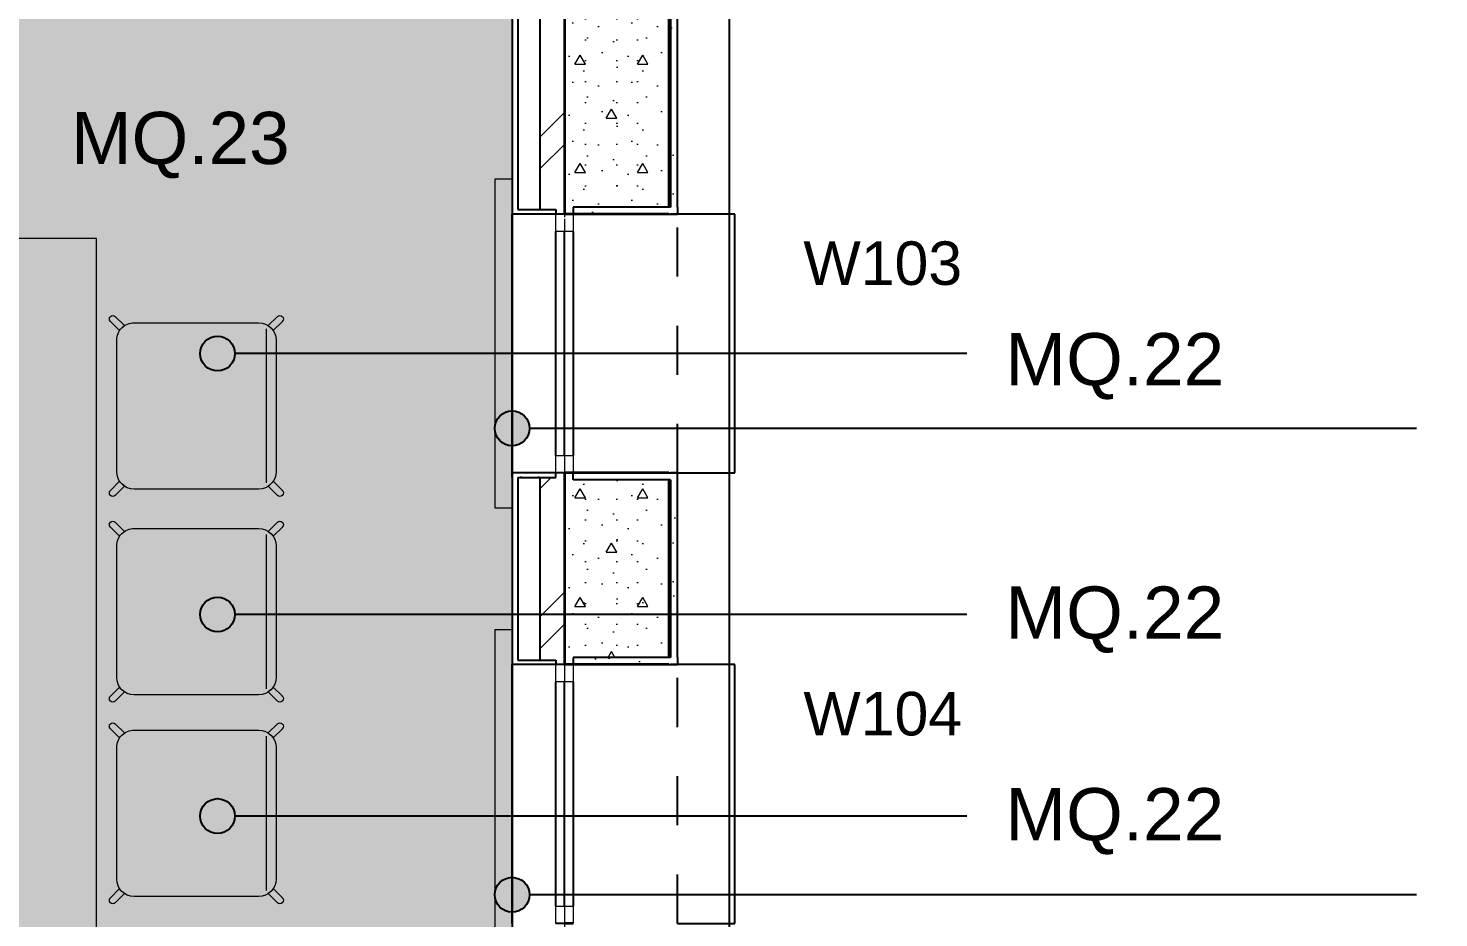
# Model space of a CAD drawing. Header units: millimetres. Extents: x -14278 to 101222, y -22378 to 34603.
# Drawn here: x 26509 to 30563, y 2847 to 5403 of the extents above; entities that cross this region are included whole.
import ezdxf
from ezdxf.enums import TextEntityAlignment as Align

# ---------------------------------------------------------------- set-up
doc = ezdxf.new("R2010")
doc.units = ezdxf.units.MM
doc.header["$MEASUREMENT"] = 0
for name, pattern in [('Dashed', [282.222223, 141.111112, -141.111112]), ('Dot & Dashed', [335.138881, 176.388884, -88.194442, 0, -70.555556]), ('Hidden Line', [195.611112, 141.111112, -54.5]), ('Wipeout_Contour', [1000, 0, -1000])]:
    doc.linetypes.add(name, pattern=pattern)
for name, color, linetype in [('A-Zz_20_10_90-T_TextFFEInternal', 7, 'Continuous'), ('A-Zz_20_10_90-T_TextWindow', 7, 'Continuous'), ('NewA-Ee_25_10-M_WallsExternal', 7, 'Continuous'), ('NewA-Ee_30_40-M_Floors', 7, 'Continuous'), ('NewA-Ee_30_60-M_Pavements', 7, 'Continuous'), ('NewA-Ee_40_20-M_GeneralFFAndEInternalFixed', 7, 'Continuous'), ('NewA-Ee_40_20-M_GeneralFFAndEInternalMovable', 7, 'Continuous'), ('NewA-SL-M_SpacesExternal', 7, 'Continuous'), ('NewA-SL-M_SpacesInternal', 7, 'Continuous'), ('NewA-Ss_30_25-M_CeilingAndSoffitSystems', 7, 'Continuous'), ('NewA-Zz_20_10_90-T_TextFFEInternal', 7, 'Continuous'), ('NewA-Zz_35_40_80-M_GridStructural', 7, 'Continuous'), ('NewA-Zz_50_10_70-P_BoundarySiteRed', 7, 'Continuous'), ('NewA-Zz_50_90_00-M_GrossInternal', 7, 'Continuous')]:
    doc.layers.add(name, color=color, linetype=linetype)
doc.styles.add('GENERATED_STYLE_1', font='')
doc.styles.get('GENERATED_STYLE_1').set_extended_font_data('Arial')
pattern_1 = [(0, (0, 0), (0, 86.60254), [0, -50]), (0, (25, 43.3), (0, 86.60254), [0, -50])]
pattern_2 = [(45, (0, 0), (-229.8097, 229.8097), []), (45, (-45.96, 45.96), (-229.8097, 229.8097), [])]
pattern_3 = [(0, (0, 0), (0, 311.769), [30, -150]), (0, (90, 155.9), (0, 311.769), [30, -150]), (60, (0, 0), (-270, 155.8846), [30, -150]), (60, (180, 0), (-270, 155.8846), [30, -150]), (120, (30, 0), (270, 155.8846), [30, -150]), (120, (210, 0), (270, 155.8846), [30, -150]), (0, (0, 30), (0, 60), [0, -60, 0, -90]), (45, (30, 30), (-42.42641, 42.42641), [0, -45, 0, -75])]
pattern_4 = [(45, (0, 175), (-55.68466, 55.68466), [0, -52.5, 0, -78.75]), (110, (175, 175), (74.0008, 26.93409), [0, -38.5, 0, -66.5])]

# ---------------------------------------------------------------- blocks, each defined once
blk = doc.blocks.new('Beam_1_1', base_point=(28050, 0))
at = {"layer": 'NewA-Ee_25_10-M_WallsExternal', "color": 6, "linetype": 'Hidden Line', "lineweight": 13}
blk.add_line((28050, 6225.1), (28050, 0), dxfattribs=at)
blk = doc.blocks.new('RECREATION_DINING ROOM_118_18_1', base_point=(18506.4, 5622.1))
at = {"layer": 'NewA-SL-M_SpacesInternal', "color": 253, "linetype": 'Continuous', "lineweight": 13}
blk.add_line((27899.7, 150.3), (27899.7, 6550.3), dxfattribs=at)
at = {"layer": 'NewA-SL-M_SpacesInternal', "color": 5, "lineweight": 70, "style": 'GENERATED_STYLE_1'}
for tag, height, p in [('ROOM_NAME', 200, (18317.3, 5349.3)), ('ROOM_NUMBER', 150, (18317.3, 5046.4)), ('adj_text', 150, (18317.3, 4810.7))]:
    blk.add_attdef(tag, text='', height=height, dxfattribs=at).set_placement(p, align=Align.TOP_CENTER)
blk = doc.blocks.new('BUILDING SITE_Site_28_1', base_point=(-3334.4, -767))
at = {"layer": 'NewA-SL-M_SpacesExternal', "color": 253, "linetype": 'Continuous', "lineweight": 13}
blk.add_line((28524.7, 6075.3), (28524.7, -6942.3), dxfattribs=at)
at = {"layer": 'NewA-SL-M_SpacesExternal', "color": 5, "lineweight": 70, "style": 'GENERATED_STYLE_1'}
for tag, height, p in [('ROOM_NAME', 200, (-3334.4, -459.1)), ('ROOM_NUMBER', 150, (-3334.4, -762)), ('adj_text', 150, (-3334.4, -997.7))]:
    blk.add_attdef(tag, text='', height=height, dxfattribs=at).set_placement(p, align=Align.TOP_CENTER)
blk = doc.blocks.new('Mesh_1_1', base_point=(14339.9, 34603))
at = {"layer": 'NewA-Ee_30_60-M_Pavements', "color": 254, "linetype": 'Continuous', "lineweight": 13, "flags": 128}
blk.add_lwpolyline([(14339.9, 34603, -0.414214), (42830.6, 6112.3, -0.414214), (14339.9, -22378.4, -0.414214), (-14150.7, 6112.3, -0.414214)], format="xyb", close=True, dxfattribs=at)
blk.add_lwpolyline([(-474.7, 15724.7), (35324.7, 15724.7), (35324.7, 6075.3), (28524.7, 6075.3), (28524.7, -474.7), (7900.2, -474.7), (7900.2, 2666.8), (6124.7, 2666.8), (6124.7, 1525.3), (1425.3, 1525.3), (1425.3, 6075.3), (-474.7, 6075.3)], close=True, dxfattribs=at)
blk = doc.blocks.new('Slab_4_1', base_point=(11328, 15324.9))
at = {"layer": 'NewA-Ee_30_40-M_Floors', "linetype": 'Continuous', "lineweight": 13}
blk.add_hatch(color=254, dxfattribs=at).paths.add_polyline_path([(11328, 15324.9), (11328, 15099.7), (150.3, 15099.7), (150.3, 9350.5), (-124.9, 9350.5), (-124.9, 8300.5), (150.3, 8300.5), (150.3, 6700.3), (2050.3, 6700.3), (2050.3, 2150.3), (5499.7, 2150.3), (5499.7, 3091.8), (6214.3, 3091.8), (6214.3, 2766.8), (7714.3, 2766.8), (7714.3, 3091.8), (8455.6, 3091.8), (8500.3, 150.3), (16363.1, 150.3), (16363.1, -124.9), (17413.1, -124.9), (17413.1, 150.3), (27899.7, 150.3), (27899.7, 6700.3), (34699.7, 6700.3), (34699.7, 15099.7), (34639.4, 15099.7), (34639.4, 15324.9), (32809.4, 15324.9), (32809.4, 15099.7), (13158, 15099.7), (13158, 15324.9)])
at = {"layer": 'NewA-Ee_30_40-M_Floors', "color": 6, "linetype": 'Continuous', "lineweight": 13, "flags": 128}
blk.add_lwpolyline([(13158, 15099.7), (32809.4, 15099.7), (32809.4, 15324.9), (34639.4, 15324.9), (34639.4, 15099.7), (34699.7, 15099.7), (34699.7, 6700.3), (27899.7, 6700.3), (27899.7, 150.3), (17413.1, 150.3)], dxfattribs=at)
blk = doc.blocks.new('Slab_6_1', base_point=(17273.6, 6550.3))
at = {"layer": 'NewA-Ss_30_25-M_CeilingAndSoffitSystems', "linetype": 'Continuous', "lineweight": 0}
blk.add_hatch(color=255, dxfattribs=at).paths.add_polyline_path([(17273.6, 6550.3), (15249.9, 6550.3), (15249.9, 150.3), (27899.7, 150.3), (27899.7, 6550), (25956, 6550), (25956, 6144.1), (17273.6, 6144.1)])
at = {"layer": 'NewA-Ss_30_25-M_CeilingAndSoffitSystems', "color": 6, "linetype": 'Continuous', "lineweight": 13, "flags": 128}
blk.add_lwpolyline([(17273.6, 6550.3), (17273.6, 6144.1), (25956, 6144.1), (25956, 6550), (27899.7, 6550), (27899.7, 150.3), (15249.9, 150.3), (15249.9, 6550.3)], close=True, dxfattribs=at)
blk = doc.blocks.new('Window 19')
at = {"layer": 'NewA-Ee_25_10-M_WallsExternal', "linetype": 'Continuous'}
for p, q in [((-372, 125.2), (372, 125.2)), ((-372, -25.1), (-372, 0)), ((-322, 0), (322, 0)), ((372, -25.1), (372, 0)), ((-322, -25), (322, -25)), ((322, -50), (-322, -50)), ((-372, -350), (-372, -515)), ((372, -515), (372, -350)), ((-372, -515), (372, -515))]:
    blk.add_line(p, q, dxfattribs=at)
at = {"layer": 'NewA-Ee_25_10-M_WallsExternal', "color": 24, "linetype": 'Continuous', "lineweight": 13}
for p, q in [((-372, 0), (-322, 0)), ((-322, 0), (-322, -50)), ((322, -50), (322, 0)), ((322, 0), (372, 0)), ((-322, -50), (-372, -50)), ((372, -50), (322, -50))]:
    blk.add_line(p, q, dxfattribs=at)
at = {"layer": 'NewA-Ee_25_10-M_WallsExternal', "color": 92, "linetype": 'Continuous', "lineweight": 35}
for p, q in [((-372, -50), (-372, -25.1)), ((372, -50), (372, -25.1))]:
    blk.add_line(p, q, dxfattribs=at)
at = {"layer": 'NewA-Ee_25_10-M_WallsExternal', "linetype": 'Dashed'}
blk.add_line((-372, -350), (372, -350), dxfattribs=at)
blk = doc.blocks.new('Wall_6_1', base_point=(28050, 6550))
at = {"layer": 'NewA-Ee_25_10-M_WallsExternal', "linetype": 'Continuous', "lineweight": 13}
h = blk.add_hatch(dxfattribs=at)
h.set_pattern_fill('Plaster_0001', color=6, style=0, pattern_type=2)
h.set_pattern_definition(pattern_1)
h.paths.add_polyline_path([(27899.7, 4882), (27916.1, 4882), (27916.1, 6683.9), (27899.7, 6700.3)])
h = blk.add_hatch(dxfattribs=at)
h.set_pattern_fill('Insulation_0001', color=6, style=0, pattern_type=2)
h.set_pattern_definition(pattern_2)
h.paths.add_polyline_path([(27979.6, 4882), (28024.9, 4882), (28024.9, 4869), (28050, 4869), (28050, 6550), (27979.6, 6620.4)])
h = blk.add_hatch(dxfattribs=at)
h.set_pattern_fill('Structural_Concrete_0001', color=6, style=0, pattern_type=2)
h.set_pattern_definition(pattern_3)
h.paths.add_polyline_path([(28050, 4869), (28074.9, 4869), (28074.9, 4889.2), (28350, 4889.2), (28350, 6250), (28050, 6550)])
h = blk.add_hatch(dxfattribs=at)
h.set_pattern_fill('Plaster_0001', color=6, style=0, pattern_type=2)
h.set_pattern_definition(pattern_1)
h.paths.add_polyline_path([(27899.7, 4882), (27899.7, 4869), (28024.9, 4869), (28024.9, 4882)])
h = blk.add_hatch(dxfattribs=at)
h.set_pattern_fill('Plaster_0001', color=6, style=0, pattern_type=2)
h.set_pattern_definition(pattern_1)
h.paths.add_polyline_path([(27899.7, 4112), (28024.9, 4112), (28024.9, 4125), (27899.7, 4125)])
h = blk.add_hatch(dxfattribs=at)
h.set_pattern_fill('Plaster_0001', color=6, style=0, pattern_type=2)
h.set_pattern_definition(pattern_1)
h.paths.add_polyline_path([(27899.7, 3587.3), (27916.1, 3587.3), (27916.1, 4112), (27899.7, 4112)])
h = blk.add_hatch(dxfattribs=at)
h.set_pattern_fill('Insulation_0001', color=6, style=0, pattern_type=2)
h.set_pattern_definition(pattern_2)
h.paths.add_polyline_path([(28024.9, 4112), (27979.6, 4112), (27979.6, 3587.3), (28024.9, 3587.3), (28024.9, 3574.3), (28050, 3574.3), (28050, 4125), (28024.9, 4125)])
h = blk.add_hatch(dxfattribs=at)
h.set_pattern_fill('Structural_Concrete_0001', color=6, style=0, pattern_type=2)
h.set_pattern_definition(pattern_3)
h.paths.add_polyline_path([(28050, 3574.3), (28074.9, 3574.3), (28074.9, 3594.4), (28350, 3594.4), (28350, 4104.9), (28074.9, 4104.9), (28074.9, 4125), (28050, 4125)])
h = blk.add_hatch(dxfattribs=at)
h.set_pattern_fill('Plaster_0001', color=6, style=0, pattern_type=2)
h.set_pattern_definition(pattern_1)
h.paths.add_polyline_path([(27899.7, 3587.3), (27899.7, 3574.3), (28024.9, 3574.3), (28024.9, 3587.3)])
at = {"layer": 'NewA-Ee_25_10-M_WallsExternal', "linetype": 'Continuous'}
for p, q in [((27916.1, 6683.9), (27916.1, 4882)), ((27979.6, 6620.4), (27979.6, 4882)), ((27899.7, 4882), (27899.7, 4869)), ((28024.9, 4869), (27899.7, 4869)), ((27916.1, 4869), (27899.7, 4869)), ((27916.1, 4882), (28024.9, 4882)), ((27979.6, 4869), (27916.1, 4869)), ((28024.9, 4869), (27979.6, 4869)), ((28024.9, 4882), (28024.9, 4869)), ((28050, 4869), (28024.9, 4869)), ((28074.9, 4889.2), (28074.9, 4869)), ((27899.7, 4112), (27899.7, 4125)), ((28024.9, 4125), (27899.7, 4125)), ((27916.1, 4125), (27899.7, 4125)), ((27979.6, 4125), (27916.1, 4125)), ((27916.1, 4112), (27916.1, 3587.3)), ((27916.1, 4112), (28024.9, 4112)), ((28024.9, 4125), (27979.6, 4125)), ((27979.6, 4112), (27979.6, 3587.3)), ((28024.9, 4112), (28024.9, 4125)), ((28050, 4125), (28024.9, 4125)), ((28074.9, 4104.9), (28074.9, 4125)), ((27899.7, 3587.3), (27899.7, 3574.3)), ((28024.9, 3574.3), (27899.7, 3574.3)), ((27916.1, 3574.3), (27899.7, 3574.3)), ((27916.1, 3587.3), (28024.9, 3587.3)), ((27979.6, 3574.3), (27916.1, 3574.3)), ((28024.9, 3574.3), (27979.6, 3574.3)), ((28024.9, 3587.3), (28024.9, 3574.3)), ((28050, 3574.3), (28024.9, 3574.3)), ((28074.9, 3594.4), (28074.9, 3574.3))]:
    blk.add_line(p, q, dxfattribs=at)
at = {"layer": 'NewA-Ee_25_10-M_WallsExternal', "color": 92, "linetype": 'Continuous', "lineweight": 35}
for p, q in [((28050, 6550), (28050, 4869)), ((28350, 6250), (28350, 4889.2)), ((28074.9, 4869), (28050, 4869)), ((28350, 4869), (28074.9, 4869)), ((28050, 4125), (28050, 3574.3)), ((28074.9, 4125), (28050, 4125)), ((28350, 4125), (28074.9, 4125)), ((28350, 4104.9), (28350, 3594.4)), ((28074.9, 3574.3), (28050, 3574.3)), ((28350, 3574.3), (28074.9, 3574.3))]:
    blk.add_line(p, q, dxfattribs=at)
at = {"layer": 'NewA-Ee_25_10-M_WallsExternal', "linetype": 'Continuous', "flags": 128}
for points in [[(27899.7, 6700.3), (27899.7, 4882)], [(27899.7, 4112), (27899.7, 3587.3)]]:
    blk.add_lwpolyline(points, dxfattribs=at)
at = {"color": 254, "linetype": 'Wipeout_Contour', "lineweight": 0, "ltscale": 115119.580203}
blk.add_wipeout([(28524.7, -474.7), (28524.7, 6075.3), (28374.9, 6225.1), (28374.9, -324.9)], dxfattribs=at).dxf.layer = 'NewA-Ee_25_10-M_WallsExternal'
at = {"layer": 'NewA-Ee_25_10-M_WallsExternal', "linetype": 'Continuous', "lineweight": 13}
h = blk.add_hatch(dxfattribs=at)
h.set_pattern_fill('Render_0001', color=6, style=0, pattern_type=2)
h.set_pattern_definition(pattern_4)
h.paths.add_polyline_path([(28354.8, 4889.2), (28374.9, 4889.2), (28374.9, 6225.1), (28354.8, 6245.2)])
h = blk.add_hatch(dxfattribs=at)
h.set_pattern_fill('Render_0001', color=6, style=0, pattern_type=2)
h.set_pattern_definition(pattern_4)
h.paths.add_polyline_path([(28374.9, 4889.2), (28074.9, 4889.2), (28074.9, 4869), (28374.9, 4869)])
h = blk.add_hatch(dxfattribs=at)
h.set_pattern_fill('Render_0001', color=6, style=0, pattern_type=2)
h.set_pattern_definition(pattern_4)
h.paths.add_polyline_path([(28374.9, 4104.9), (28374.9, 4125), (28074.9, 4125), (28074.9, 4104.9)])
h = blk.add_hatch(dxfattribs=at)
h.set_pattern_fill('Render_0001', color=6, style=0, pattern_type=2)
h.set_pattern_definition(pattern_4)
h.paths.add_polyline_path([(28354.8, 3594.4), (28374.9, 3594.4), (28374.9, 4104.9), (28354.8, 4104.9)])
h = blk.add_hatch(dxfattribs=at)
h.set_pattern_fill('Render_0001', color=6, style=0, pattern_type=2)
h.set_pattern_definition(pattern_4)
h.paths.add_polyline_path([(28374.9, 3594.4), (28074.9, 3594.4), (28074.9, 3574.3), (28374.9, 3574.3)])
at = {"layer": 'NewA-Ee_25_10-M_WallsExternal', "linetype": 'Continuous'}
for p, q in [((28354.8, 6245.2), (28354.8, 4889.2)), ((28374.9, 4889.2), (28374.9, 6225.1)), ((28354.8, 4889.2), (28074.9, 4889.2)), ((28074.9, 4869), (28374.9, 4869)), ((28374.9, 4869), (28354.8, 4869)), ((28374.9, 4889.2), (28374.9, 4869)), ((28074.9, 4125), (28374.9, 4125)), ((28354.8, 4104.9), (28074.9, 4104.9)), ((28374.9, 4125), (28354.8, 4125)), ((28354.8, 4104.9), (28354.8, 3594.4)), ((28374.9, 4104.9), (28374.9, 4125)), ((28374.9, 3594.4), (28374.9, 4104.9)), ((28354.8, 3594.4), (28074.9, 3594.4)), ((28074.9, 3574.3), (28374.9, 3574.3)), ((28374.9, 3574.3), (28354.8, 3574.3)), ((28374.9, 3594.4), (28374.9, 3574.3))]:
    blk.add_line(p, q, dxfattribs=at)
at = {"layer": 'NewA-Ee_25_10-M_WallsExternal', "linetype": 'Continuous', "flags": 128}
blk.add_lwpolyline([(28524.7, -474.7), (28524.7, 6075.3)], dxfattribs=at)
at = {"layer": 'NewA-Ee_25_10-M_WallsExternal', "linetype": 'Continuous', "zscale": 1000, "rotation": 90}
for p in [(28024.9, 4497), (28024.9, 3202.3)]:
    blk.add_blockref('Window 19', p, dxfattribs=at)
blk = doc.blocks.new('Standard grid marker')
at = {"layer": 'NewA-Zz_35_40_80-M_GridStructural', "color": 6, "linetype": 'Dot & Dashed', "lineweight": 13}
blk.add_line((1000, 0), (18130.8, 0), dxfattribs=at)
at = {"layer": 'NewA-Zz_35_40_80-M_GridStructural', "style": 'GENERATED_STYLE_1'}
blk.add_attdef('AC_MarkerText_1', text='', height=250, rotation=90, dxfattribs=at).set_placement((-250, 14.3), align=Align.MIDDLE_CENTER)
blk = doc.blocks.new('Dining Table 04 19')
at = {"layer": 'NewA-Ee_40_20-M_GeneralFFAndEInternalMovable', "color": 255, "linetype": 'Continuous', "lineweight": 13}
for p, q in [((2622, 1058.8625), (-680, 1058.8625)), ((-680, 1058.8625), (-680, 0)), ((2622, 0), (2622, 1058.8625)), ((-680, 0), (2622, 0))]:
    blk.add_line(p, q, dxfattribs=at)
at = {"layer": 'NewA-Ee_40_20-M_GeneralFFAndEInternalMovable', "color": 1, "linetype": 'Continuous', "lineweight": 18}
for p, q in [((2622, 1058.8625), (-680, 1058.8625)), ((-680, 1058.8625), (-680, 0)), ((2622, 0), (2622, 1058.8625)), ((-680, 0), (2622, 0))]:
    blk.add_line(p, q, dxfattribs=at)
blk = doc.blocks.new('Chair 05 19')
at = {"layer": 'NewA-Ee_40_20-M_GeneralFFAndEInternalMovable', "color": 1, "linetype": 'Continuous', "lineweight": 18}
for p, q in [((17.1, 497.1), (43.4, 470.7)), ((476.6, 470.7), (502.9, 497.1)), ((29.3, 456.6), (2.9, 482.9)), ((38.5, 451.5), (481.5, 451.5)), ((449, 479), (71, 479)), ((517.1, 482.9), (490.7, 456.6)), ((21, 429), (21, 71)), ((499, 71), (499, 429)), ((29.3, 43.4), (2.9, 17.1)), ((517.1, 17.1), (490.7, 43.4)), ((17.1, 2.9), (43.4, 29.3)), ((71, 21), (449, 21)), ((476.6, 29.3), (502.9, 2.9))]:
    blk.add_line(p, q, dxfattribs=at)
for centre, radius, start, end in [((10, 490), 10, 45, 225), ((510, 490), 10, 315, 135), ((71, 429), 50, 90, 180), ((71, 429), 50, 123.463, 146.537), ((449, 429), 50, 0, 90), ((449, 429), 50, 33.463, 56.537), ((71, 71), 50, 180, 270), ((71, 71), 50, 213.463, 236.537), ((449, 71), 50, 270, 0), ((449, 71), 50, 303.463, 326.537), ((10, 10), 10, 135, 315), ((510, 10), 10, 225, 45)]:
    blk.add_arc(centre, radius, start, end, dxfattribs=at)
blk = doc.blocks.new('Venetian Blind 19_2')
at = {"layer": 'NewA-Ee_40_20-M_GeneralFFAndEInternalFixed', "color": 1, "linetype": 'Continuous', "lineweight": 18}
for p, q in [((944, 50), (0, 50)), ((0, 50), (0, 0)), ((944, 0), (944, 50)), ((0, 0), (944, 0))]:
    blk.add_line(p, q, dxfattribs=at)
blk = doc.blocks.new('Line_43_1', base_point=(29206.8, 4468.1))
at = {"layer": 'NewA-Zz_20_10_90-T_TextFFEInternal', "linetype": 'Continuous'}
blk.add_hatch(color=256, dxfattribs=at).paths.add_polyline_path([(27103.1, 4468.1), (27099.3, 4487.3), (27088.4, 4503.5), (27072.2, 4514.3), (27053.1, 4518.1), (27033.9, 4514.3), (27017.7, 4503.5), (27006.9, 4487.3), (27003.1, 4468.1), (27006.9, 4449), (27017.7, 4432.8), (27033.9, 4421.9), (27053.1, 4418.1), (27072.2, 4421.9), (27088.4, 4432.8), (27099.3, 4449)])
blk.add_line((29206.8, 4468.1), (27103.1, 4468.1), dxfattribs=at)
blk.add_circle((27053.1, 4468.1), 50, dxfattribs=at)
blk = doc.blocks.new('Line_44_1', base_point=(29206.8, 3718.4))
at = {"layer": 'NewA-Zz_20_10_90-T_TextFFEInternal', "linetype": 'Continuous'}
blk.add_hatch(color=256, dxfattribs=at).paths.add_polyline_path([(27103.1, 3718.4), (27099.3, 3737.5), (27088.4, 3753.8), (27072.2, 3764.6), (27053.1, 3768.4), (27033.9, 3764.6), (27017.7, 3753.8), (27006.9, 3737.5), (27003.1, 3718.4), (27006.9, 3699.3), (27017.7, 3683.1), (27033.9, 3672.2), (27053.1, 3668.4), (27072.2, 3672.2), (27088.4, 3683.1), (27099.3, 3699.3)])
blk.add_line((29206.8, 3718.4), (27103.1, 3718.4), dxfattribs=at)
blk.add_circle((27053.1, 3718.4), 50, dxfattribs=at)
blk = doc.blocks.new('Line_45_1', base_point=(29206.8, 3139))
at = {"layer": 'NewA-Zz_20_10_90-T_TextFFEInternal', "linetype": 'Continuous'}
blk.add_hatch(color=256, dxfattribs=at).paths.add_polyline_path([(27103.1, 3139), (27099.3, 3158.1), (27088.4, 3174.3), (27072.2, 3185.2), (27053.1, 3189), (27033.9, 3185.2), (27017.7, 3174.3), (27006.9, 3158.1), (27003.1, 3139), (27006.9, 3119.8), (27017.7, 3103.6), (27033.9, 3092.8), (27053.1, 3089), (27072.2, 3092.8), (27088.4, 3103.6), (27099.3, 3119.8)])
blk.add_line((29206.8, 3139), (27103.1, 3139), dxfattribs=at)
blk.add_circle((27053.1, 3139), 50, dxfattribs=at)
blk = doc.blocks.new('Line_61_1', base_point=(30499, 2912.9))
at = {"layer": 'NewA-Zz_20_10_90-T_TextFFEInternal', "linetype": 'Continuous'}
blk.add_hatch(color=256, dxfattribs=at).paths.add_polyline_path([(27949.7, 2912.9), (27945.9, 2932), (27935.1, 2948.3), (27918.8, 2959.1), (27899.7, 2962.9), (27880.6, 2959.1), (27864.4, 2948.3), (27853.5, 2932), (27849.7, 2912.9), (27853.5, 2893.8), (27864.4, 2877.6), (27880.6, 2866.7), (27899.7, 2862.9), (27918.8, 2866.7), (27935.1, 2877.6), (27945.9, 2893.8)])
blk.add_line((30499, 2912.9), (27949.7, 2912.9), dxfattribs=at)
blk.add_circle((27899.7, 2912.9), 50, dxfattribs=at)
blk = doc.blocks.new('Line_62_1', base_point=(30499, 4253.3))
at = {"layer": 'NewA-Zz_20_10_90-T_TextFFEInternal', "linetype": 'Continuous'}
blk.add_hatch(color=256, dxfattribs=at).paths.add_polyline_path([(27949.7, 4253.3), (27945.9, 4272.4), (27935.1, 4288.6), (27918.8, 4299.5), (27899.7, 4303.3), (27880.6, 4299.5), (27864.4, 4288.6), (27853.5, 4272.4), (27849.7, 4253.3), (27853.5, 4234.1), (27864.4, 4217.9), (27880.6, 4207.1), (27899.7, 4203.3), (27918.8, 4207.1), (27935.1, 4217.9), (27945.9, 4234.1)])
blk.add_line((30499, 4253.3), (27949.7, 4253.3), dxfattribs=at)
blk.add_circle((27899.7, 4253.3), 50, dxfattribs=at)
blk = doc.blocks.new('Label_3_1', base_point=(28539.9, 4869))
at = {"layer": 'A-Zz_20_10_90-T_TextWindow', "insert": (28964.9, 4790.5), "char_height": 125, "attachment_point": 2, "style": 'GENERATED_STYLE_1'}
blk.add_mtext('\\fArial|b0|i0|c0|p34;W103\\fArial|b0|i0|c0|p34;\\fArial|b0|i0|c0|p34;\\fArial|b0|i0|c0|p34;\\fArial|b0|i0|c0|p34;\\fArial|b0|i0|c0|p34;\\fArial|b0|i0|c0|p34;\\fArial|b0|i0|c0|p34;\\fArial|b0|i0|c0|p34;\\fArial|b0|i0|c0|p34;\\fArial|b0|i0|c0|p34;\\fArial|b0|i0|c0|p34;\\fArial|b0|i0|c0|p34;\\fArial|b0|i0|c0|p34;\\fArial|b0|i0|c0|p34;\\fArial|b0|i0|c0|p34;\\fArial|b0|i0|c0|p34;\\fArial|b0|i0|c0|p34;\\fArial|b0|i0|c0|p34;\\fArial|b0|i0|c0|p34;\\fArial|b0|i0|c0|p34;\\fArial|b0|i0|c0|p34;\\fArial|b0|i0|c0|p34;\\fArial|b0|i0|c0|p34;\\fArial|b0|i0|c0|p34;\\fArial|b0|i0|c0|p34;\\fArial|b0|i0|c0|p34;\\fArial|b0|i0|c0|p34;\\fArial|b0|i0|c0|p34;\\fArial|b0|i0|c0|p34;}', dxfattribs=at)
blk = doc.blocks.new('Label_4_1', base_point=(28539.9, 3574.3))
at = {"layer": 'A-Zz_20_10_90-T_TextWindow', "insert": (28964.9, 3495.8), "char_height": 125, "attachment_point": 2, "style": 'GENERATED_STYLE_1'}
blk.add_mtext('\\fArial|b0|i0|c0|p34;W104\\fArial|b0|i0|c0|p34;\\fArial|b0|i0|c0|p34;\\fArial|b0|i0|c0|p34;\\fArial|b0|i0|c0|p34;\\fArial|b0|i0|c0|p34;\\fArial|b0|i0|c0|p34;\\fArial|b0|i0|c0|p34;\\fArial|b0|i0|c0|p34;\\fArial|b0|i0|c0|p34;\\fArial|b0|i0|c0|p34;\\fArial|b0|i0|c0|p34;\\fArial|b0|i0|c0|p34;\\fArial|b0|i0|c0|p34;\\fArial|b0|i0|c0|p34;\\fArial|b0|i0|c0|p34;\\fArial|b0|i0|c0|p34;\\fArial|b0|i0|c0|p34;\\fArial|b0|i0|c0|p34;\\fArial|b0|i0|c0|p34;\\fArial|b0|i0|c0|p34;\\fArial|b0|i0|c0|p34;\\fArial|b0|i0|c0|p34;\\fArial|b0|i0|c0|p34;\\fArial|b0|i0|c0|p34;\\fArial|b0|i0|c0|p34;\\fArial|b0|i0|c0|p34;\\fArial|b0|i0|c0|p34;\\fArial|b0|i0|c0|p34;\\fArial|b0|i0|c0|p34;}', dxfattribs=at)
blk = doc.blocks.new('Label_68_1', base_point=(29206.8, 3303.6))
at = {"layer": 'A-Zz_20_10_90-T_TextFFEInternal', "insert": (29631.8, 3219.3), "char_height": 150, "attachment_point": 2, "style": 'GENERATED_STYLE_1'}
blk.add_mtext('\\fArial|b0|i0|c0|p34;MQ.22\\fArial|b0|i0|c0|p34;\\fArial|b0|i0|c0|p34;\\fArial|b0|i0|c0|p34;\\fArial|b0|i0|c0|p34;\\fArial|b0|i0|c0|p34;\\fArial|b0|i0|c0|p34;\\fArial|b0|i0|c0|p34;\\fArial|b0|i0|c0|p34;\\fArial|b0|i0|c0|p34;\\fArial|b0|i0|c0|p34;\\fArial|b0|i0|c0|p34;\\fArial|b0|i0|c0|p34;\\fArial|b0|i0|c0|p34;\\fArial|b0|i0|c0|p34;\\fArial|b0|i0|c0|p34;\\fArial|b0|i0|c0|p34;\\fArial|b0|i0|c0|p34;\\fArial|b0|i0|c0|p34;\\fArial|b0|i0|c0|p34;\\fArial|b0|i0|c0|p34;\\fArial|b0|i0|c0|p34;\\fArial|b0|i0|c0|p34;\\fArial|b0|i0|c0|p34;\\fArial|b0|i0|c0|p34;\\fArial|b0|i0|c0|p34;\\fArial|b0|i0|c0|p34;\\fArial|b0|i0|c0|p34;\\fArial|b0|i0|c0|p34;\\fArial|b0|i0|c0|p34;}', dxfattribs=at)
blk = doc.blocks.new('Label_69_1', base_point=(29206.8, 3883.1))
at = {"layer": 'A-Zz_20_10_90-T_TextFFEInternal', "insert": (29631.8, 3798.8), "char_height": 150, "attachment_point": 2, "style": 'GENERATED_STYLE_1'}
blk.add_mtext('\\fArial|b0|i0|c0|p34;MQ.22\\fArial|b0|i0|c0|p34;\\fArial|b0|i0|c0|p34;\\fArial|b0|i0|c0|p34;\\fArial|b0|i0|c0|p34;\\fArial|b0|i0|c0|p34;\\fArial|b0|i0|c0|p34;\\fArial|b0|i0|c0|p34;\\fArial|b0|i0|c0|p34;\\fArial|b0|i0|c0|p34;\\fArial|b0|i0|c0|p34;\\fArial|b0|i0|c0|p34;\\fArial|b0|i0|c0|p34;\\fArial|b0|i0|c0|p34;\\fArial|b0|i0|c0|p34;\\fArial|b0|i0|c0|p34;\\fArial|b0|i0|c0|p34;\\fArial|b0|i0|c0|p34;\\fArial|b0|i0|c0|p34;\\fArial|b0|i0|c0|p34;\\fArial|b0|i0|c0|p34;\\fArial|b0|i0|c0|p34;\\fArial|b0|i0|c0|p34;\\fArial|b0|i0|c0|p34;\\fArial|b0|i0|c0|p34;\\fArial|b0|i0|c0|p34;\\fArial|b0|i0|c0|p34;\\fArial|b0|i0|c0|p34;\\fArial|b0|i0|c0|p34;\\fArial|b0|i0|c0|p34;}', dxfattribs=at)
blk = doc.blocks.new('Label_70_1', base_point=(29206.8, 4611.4))
at = {"layer": 'A-Zz_20_10_90-T_TextFFEInternal', "insert": (29631.8, 4527.1), "char_height": 150, "attachment_point": 2, "style": 'GENERATED_STYLE_1'}
blk.add_mtext('\\fArial|b0|i0|c0|p34;MQ.22\\fArial|b0|i0|c0|p34;\\fArial|b0|i0|c0|p34;\\fArial|b0|i0|c0|p34;\\fArial|b0|i0|c0|p34;\\fArial|b0|i0|c0|p34;\\fArial|b0|i0|c0|p34;\\fArial|b0|i0|c0|p34;\\fArial|b0|i0|c0|p34;\\fArial|b0|i0|c0|p34;\\fArial|b0|i0|c0|p34;\\fArial|b0|i0|c0|p34;\\fArial|b0|i0|c0|p34;\\fArial|b0|i0|c0|p34;\\fArial|b0|i0|c0|p34;\\fArial|b0|i0|c0|p34;\\fArial|b0|i0|c0|p34;\\fArial|b0|i0|c0|p34;\\fArial|b0|i0|c0|p34;\\fArial|b0|i0|c0|p34;\\fArial|b0|i0|c0|p34;\\fArial|b0|i0|c0|p34;\\fArial|b0|i0|c0|p34;\\fArial|b0|i0|c0|p34;\\fArial|b0|i0|c0|p34;\\fArial|b0|i0|c0|p34;\\fArial|b0|i0|c0|p34;\\fArial|b0|i0|c0|p34;\\fArial|b0|i0|c0|p34;\\fArial|b0|i0|c0|p34;}', dxfattribs=at)
blk = doc.blocks.new('Label_71_1', base_point=(26520.9, 5247.1))
at = {"layer": 'A-Zz_20_10_90-T_TextFFEInternal', "insert": (26945.9, 5162.8), "char_height": 150, "attachment_point": 2, "style": 'GENERATED_STYLE_1'}
blk.add_mtext('\\fArial|b0|i0|c0|p34;MQ.23\\fArial|b0|i0|c0|p34;\\fArial|b0|i0|c0|p34;\\fArial|b0|i0|c0|p34;\\fArial|b0|i0|c0|p34;\\fArial|b0|i0|c0|p34;\\fArial|b0|i0|c0|p34;\\fArial|b0|i0|c0|p34;\\fArial|b0|i0|c0|p34;\\fArial|b0|i0|c0|p34;\\fArial|b0|i0|c0|p34;\\fArial|b0|i0|c0|p34;\\fArial|b0|i0|c0|p34;\\fArial|b0|i0|c0|p34;\\fArial|b0|i0|c0|p34;\\fArial|b0|i0|c0|p34;\\fArial|b0|i0|c0|p34;\\fArial|b0|i0|c0|p34;\\fArial|b0|i0|c0|p34;\\fArial|b0|i0|c0|p34;\\fArial|b0|i0|c0|p34;\\fArial|b0|i0|c0|p34;\\fArial|b0|i0|c0|p34;\\fArial|b0|i0|c0|p34;\\fArial|b0|i0|c0|p34;\\fArial|b0|i0|c0|p34;\\fArial|b0|i0|c0|p34;\\fArial|b0|i0|c0|p34;\\fArial|b0|i0|c0|p34;\\fArial|b0|i0|c0|p34;}', dxfattribs=at)

msp = doc.modelspace()

# ---------------------------------------------------------------- hatches: boundary and pattern name
at = {"layer": 'NewA-Zz_50_90_00-M_GrossInternal', "linetype": 'Continuous', "lineweight": 140}
msp.add_hatch(color=1, dxfattribs=at).paths.add_polyline_path([(150.3, 15099.7), (34699.7, 15099.7), (34699.7, 6700.3), (27899.7, 6700.3), (27899.7, 150.3), (8500.3, 150.3), (8500.3, 3091.8), (5499.7, 3091.8), (5499.7, 2150.3), (2050.3, 2150.3), (2050.3, 6700.3), (150.3, 6700.3)])

# ---------------------------------------------------------------- linework, layer by layer
at = {"layer": 'NewA-Zz_50_90_00-M_GrossInternal', "linetype": 'Continuous', "flags": 128}
msp.add_lwpolyline([(150.3, 15099.7), (34699.7, 15099.7), (34699.7, 6700.3), (27899.7, 6700.3), (27899.7, 150.3), (8500.3, 150.3), (8500.3, 3091.8), (5499.7, 3091.8), (5499.7, 2150.3), (2050.3, 2150.3), (2050.3, 6700.3), (150.3, 6700.3)], close=True, dxfattribs=at)

# ---------------------------------------------------------------- block references
at = {"layer": 'A-Zz_20_10_90-T_TextFFEInternal', "color": 6, "linetype": 'Continuous', "lineweight": 13}
for name, p in [('Label_71_1', (26520.9, 5247.1)), ('Label_70_1', (29206.8, 4611.4)), ('Label_69_1', (29206.8, 3883.1)), ('Label_68_1', (29206.8, 3303.6))]:
    msp.add_blockref(name, p, dxfattribs=at)
at = {"layer": 'A-Zz_20_10_90-T_TextWindow', "color": 6, "linetype": 'Continuous', "lineweight": 13}
for name, p in [('Label_3_1', (28539.9, 4869)), ('Label_4_1', (28539.9, 3574.3))]:
    msp.add_blockref(name, p, dxfattribs=at)
at = {"layer": 'NewA-Ee_25_10-M_WallsExternal', "color": 6, "lineweight": 13}
msp.add_blockref('Beam_1_1', (28050, 0), dxfattribs=at)
at = {"layer": 'NewA-Ee_30_40-M_Floors', "color": 6, "linetype": 'Continuous', "lineweight": 13}
msp.add_blockref('Slab_4_1', (11328, 15324.9), dxfattribs=at)
at = {"layer": 'NewA-Ee_30_60-M_Pavements', "color": 254, "lineweight": 13}
msp.add_blockref('Mesh_1_1', (14339.9, 34603), dxfattribs=at)
at = {"layer": 'NewA-Ee_40_20-M_GeneralFFAndEInternalMovable', "color": 6, "linetype": 'Continuous', "lineweight": 13, "zscale": 1000, "rotation": 270}
msp.add_blockref('Dining Table 04 19', (25646.4, 4118.8), dxfattribs=at)
at = {"layer": 'NewA-Ee_40_20-M_GeneralFFAndEInternalMovable', "color": 6, "linetype": 'Continuous', "lineweight": 13, "xscale": -1, "zscale": 1000, "rotation": 270}
for p in [(26742.2, 4057.8), (26742.2, 3466.5), (26742.2, 2887)]:
    msp.add_blockref('Chair 05 19', p, dxfattribs=at)
at = {"layer": 'NewA-SL-M_SpacesExternal', "linetype": 'Continuous'}
msp.add_blockref('BUILDING SITE_Site_28_1', (-3334.4, -767), dxfattribs=at)
at = {"layer": 'NewA-SL-M_SpacesInternal', "linetype": 'Continuous'}
msp.add_blockref('RECREATION_DINING ROOM_118_18_1', (18506.4, 5622.1), dxfattribs=at)
at = {"layer": 'NewA-Ss_30_25-M_CeilingAndSoffitSystems', "color": 6, "linetype": 'Continuous', "lineweight": 13}
msp.add_blockref('Slab_6_1', (17273.6, 6550.3), dxfattribs=at)

# ---------------------------------------------------------------- next in the draw order: block references
at = {"layer": 'NewA-Ee_25_10-M_WallsExternal', "color": 92, "lineweight": 35}
msp.add_blockref('Wall_6_1', (28050, 6550), dxfattribs=at)

# ---------------------------------------------------------------- next in the draw order: linework, layer by layer
at = {"layer": 'NewA-Zz_50_10_70-P_BoundarySiteRed', "color": 1, "linetype": 'Continuous', "lineweight": 140}
msp.add_circle((14339.9, 6112.3), 28490.7, dxfattribs=at)

# ---------------------------------------------------------------- next in the draw order: block references
at = {"layer": 'NewA-Ee_40_20-M_GeneralFFAndEInternalFixed', "color": 6, "linetype": 'Continuous', "lineweight": 13, "zscale": 1000, "rotation": 90}
for p in [(27899.7, 4025), (27899.7, 2730.3)]:
    msp.add_blockref('Venetian Blind 19_2', p, dxfattribs=at)
at = {"layer": 'NewA-Zz_20_10_90-T_TextFFEInternal', "linetype": 'Continuous'}
for name, p in [('Line_43_1', (29206.8, 4468.1)), ('Line_62_1', (30499, 4253.3)), ('Line_44_1', (29206.8, 3718.4)), ('Line_45_1', (29206.8, 3139)), ('Line_61_1', (30499, 2912.9))]:
    msp.add_blockref(name, p, dxfattribs=at)
at = {"layer": 'NewA-Zz_35_40_80-M_GridStructural', "color": 1, "linetype": 'Continuous', "lineweight": 18, "zscale": 1000, "rotation": 270}
msp.add_blockref('Standard grid marker', (28050, 17770.2), dxfattribs=at)

doc.saveas('drawing.dxf')
